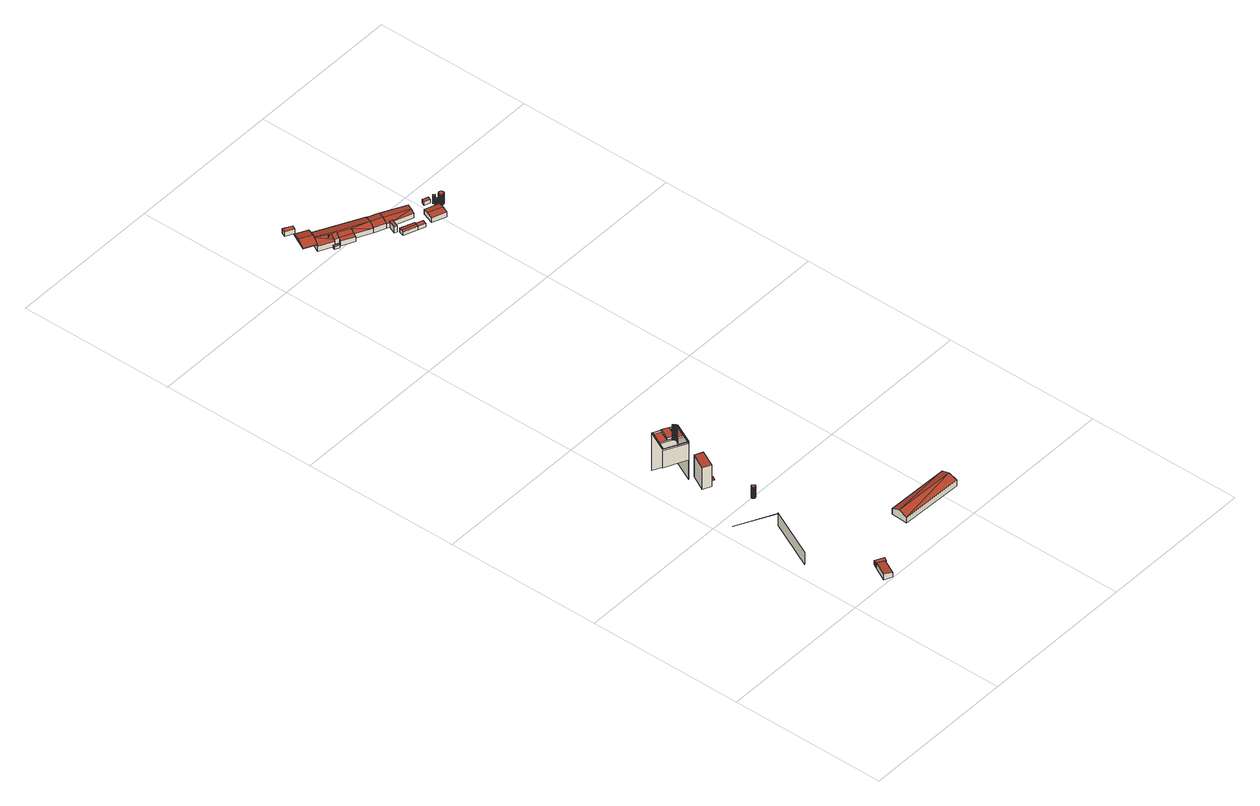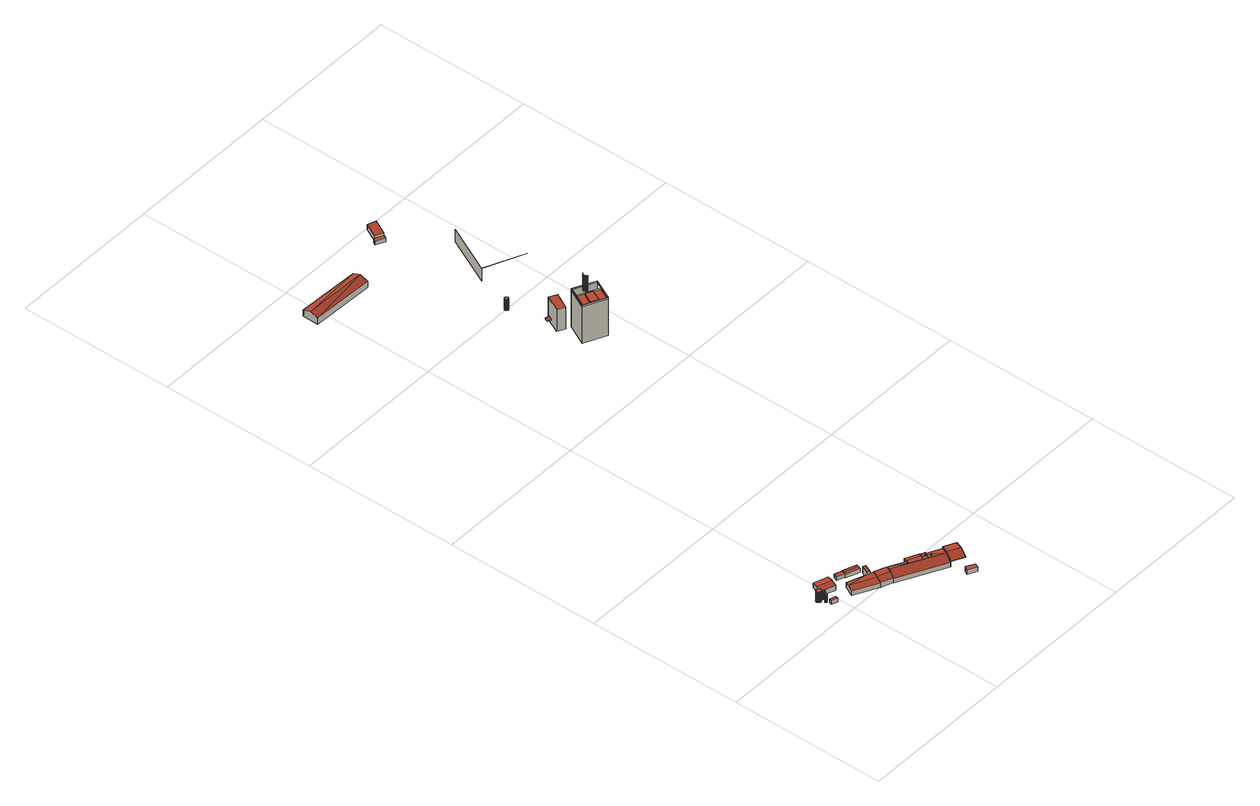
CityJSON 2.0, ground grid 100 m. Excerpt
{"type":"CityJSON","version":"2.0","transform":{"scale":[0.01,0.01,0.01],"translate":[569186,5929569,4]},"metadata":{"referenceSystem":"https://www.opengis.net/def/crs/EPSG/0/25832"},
"CityObjects":{
"building1":{"type":"Building","attributes":{"Grundfläche 2D":"54.350578","Grundhöhe NN":"4.541"},"geometry":[{"type":"Solid","lod":"3","boundaries":[[[[0,1,2,3]],[[4,5,3,2]],[[5,6,0,3]],[[6,7,1,0]],[[7,4,2,1]],[[7,6,5,4]]]],"semantics":{"surfaces":[{"type":"RoofSurface"},{"type":"WallSurface"},{"type":"GroundSurface"}],"values":[[0,1,1,1,1,2]]}}]},
"building2":{"type":"Building","attributes":{"Grundfläche 2D":"9472.435403","Grundhöhe NN":"4.618"},"children":["building2-1"],"geometry":[{"type":"MultiSurface","lod":"3","boundaries":[[[8,9,10,11]],[[12,13,14,15]],[[16,17,18,19,20,21,22,23,24,25,26,27,28,29]],[[30,31,32,33]],[[34,35,30,33,36]],[[37,35,34,38]],[[39,37,38,40]],[[41,42,39,40,43]],[[44,42,41,45]],[[46,44,45,47]],[[48,46,47,49]],[[50,48,49,51]],[[52,53,54,55]],[[56,50,51,57]],[[53,58,59,54]],[[60,56,57,61]],[[58,62,63,59]],[[64,60,61,65]],[[62,66,67,63]],[[68,64,65,69]],[[68,69,70]],[[67,66,71,72,73]],[[74,68,70,75]],[[71,76,77,72]],[[78,74,75,79]],[[78,79,80]],[[76,81,82,77]],[[83,78,80,84]],[[82,81,85,86,87]],[[88,83,84,89]],[[88,89,90]],[[85,91,92,86]],[[93,88,90,94]],[[91,95,96,92]],[[97,93,94,98]],[[97,98,99]],[[95,100,101,96]],[[102,97,99,103]],[[101,100,104,105,106]],[[107,102,103,108]],[[107,108,109]],[[104,107,109,105]],[[110,111,112,113]],[[114,115,116,117]],[[118,119,120,121,122,123,124,125,126,127]],[[21,128,129,22]],[[112,130,131,113]],[[110,113,131,132,133]],[[134,135,136,137,115,114],[133,138,111,110]],[[136,135,139,140]],[[138,141,130,112,111]],[[127,126,134,114,117,142]],[[24,135,125,124]],[[141,132,131,130]],[[135,24,23,139]]],"semantics":{"surfaces":[{"type":"WallSurface"},{"type":"RoofSurface"}],"values":[0,1,0,0,0,0,0,0,0,0,0,0,0,0,0,0,0,0,0,0,0,0,0,0,0,0,0,0,0,0,0,0,0,0,0,0,0,0,0,0,0,0,0,0,1,0,1,0,1,0,0,0,0,0,0]}}]},
"building2-1":{"type":"BuildingInstallation","parents":["building2"],"geometry":[{"type":"MultiSurface","lod":"3","boundaries":[[[141,126,125,120,119,132]],[[135,136,120,125]],[[137,133,132,119]],[[141,138,134,126]]],"semantics":{"surfaces":[{"type":"RoofSurface"},{"type":"WallSurface"}],"values":[0,1,1,1]}}]},
"building3":{"type":"Building","attributes":{"Grundfläche 2D":"14.963005","Grundhöhe NN":"4.541"},"geometry":[{"type":"Solid","lod":"3","boundaries":[[[[143,144,145,146]],[[147,148,146,145]],[[148,149,143,146]],[[149,150,144,143]],[[150,147,145,144]],[[150,149,148,147]]]],"semantics":{"surfaces":[{"type":"RoofSurface"},{"type":"WallSurface"},{"type":"GroundSurface"}],"values":[[0,1,1,1,1,2]]}}]},
"building4":{"type":"Building","attributes":{"Grundfläche 2D":"4.458349","Grundhöhe NN":"4.623"},"geometry":[{"type":"Solid","lod":"3","boundaries":[[[[151,152,153,154,155,156,157,158,159,160,161,162,163,164,165,166,167,168,169,170,171,172,173,174,175,176,177,178,179,180,181,182,183,184,185,186,187,188,189,190,191,192,193,194,195,196,197,198,199,200,201,202,203,204,205,206,207,208,209,210,211,212,213,214,215,216,217,218,219,220,221,222,223,224,225,226,227,228,229,230,231,232,233,234,235,236,237,238,239,240,241,242,243,244,245,246,247,248,249,250]],[[251,252,154,153]],[[252,253,155,154]],[[253,254,156,155]],[[254,255,157,156]],[[255,256,158,157]],[[256,257,159,158]],[[258,251,153,152]],[[259,260,248,247]],[[260,261,249,248]],[[261,262,250,249]],[[262,263,151,250]],[[263,258,152,151]],[[257,264,160,159]],[[264,265,161,160]],[[265,266,162,161]],[[266,267,163,162]],[[267,268,164,163]],[[268,269,165,164]],[[269,270,166,165]],[[270,271,167,166]],[[271,272,168,167]],[[272,273,169,168]],[[273,274,170,169]],[[274,275,171,170]],[[275,276,172,171]],[[276,277,173,172]],[[277,278,174,173]],[[278,279,175,174]],[[279,280,176,175]],[[280,281,177,176]],[[281,282,178,177]],[[282,283,179,178]],[[283,284,180,179]],[[284,285,181,180]],[[285,286,182,181]],[[286,287,183,182]],[[287,288,184,183]],[[288,289,185,184]],[[289,290,186,185]],[[290,291,187,186]],[[291,292,188,187]],[[292,293,189,188]],[[293,294,190,189]],[[294,295,191,190]],[[295,296,192,191]],[[296,297,193,192]],[[297,298,194,193]],[[298,299,195,194]],[[299,300,196,195]],[[300,301,197,196]],[[301,302,198,197]],[[302,303,199,198]],[[303,304,200,199]],[[304,305,201,200]],[[305,306,202,201]],[[306,307,203,202]],[[307,308,204,203]],[[308,309,205,204]],[[309,310,206,205]],[[310,311,207,206]],[[311,312,208,207]],[[312,313,209,208]],[[313,314,210,209]],[[314,315,211,210]],[[315,316,212,211]],[[316,317,213,212]],[[317,318,214,213]],[[318,319,215,214]],[[319,320,216,215]],[[320,321,217,216]],[[321,322,218,217]],[[322,323,219,218]],[[323,324,220,219]],[[324,325,221,220]],[[325,326,222,221]],[[326,327,223,222]],[[327,328,224,223]],[[328,329,225,224]],[[329,330,226,225]],[[330,331,227,226]],[[331,332,228,227]],[[332,333,229,228]],[[333,334,230,229]],[[334,335,231,230]],[[335,336,232,231]],[[336,337,233,232]],[[337,338,234,233]],[[338,339,235,234]],[[339,340,236,235]],[[340,341,237,236]],[[341,342,238,237]],[[342,343,239,238]],[[343,344,240,239]],[[344,345,241,240]],[[345,346,242,241]],[[346,347,243,242]],[[347,348,244,243]],[[348,349,245,244]],[[349,350,246,245]],[[350,259,247,246]],[[348,347,346,345,344,343,342,341,340,339,338,337,336,335,334,333,332,331,330,329,328,327,326,325,324,323,322,321,320,319,318,317,316,315,314,313,312,311,310,309,308,307,306,305,304,303,302,301,300,299,298,297,296,295,294,293,292,291,290,289,288,287,286,285,284,283,282,281,280,279,278,277,276,275,274,273,272,271,270,269,268,267,266,265,264,257,256,255,254,253,252,251,258,263,262,261,260,259,350,349]]]],"semantics":{"surfaces":[{"type":"RoofSurface"},{"type":"WallSurface"},{"type":"GroundSurface"}],"values":[[0,1,1,1,1,1,1,1,1,1,1,1,1,1,1,1,1,1,1,1,1,1,1,1,1,1,1,1,1,1,1,1,1,1,1,1,1,1,1,1,1,1,1,1,1,1,1,1,1,1,1,1,1,1,1,1,1,1,1,1,1,1,1,1,1,1,1,1,1,1,1,1,1,1,1,1,1,1,1,1,1,1,1,1,1,1,1,1,1,1,1,1,1,1,1,1,1,1,1,1,1,2]]}}]},
"building5":{"type":"Building","attributes":{"Grundfläche 2D":"62.668296","Grundhöhe NN":"4.866"},"children":["building5-1"],"geometry":[{"type":"Solid","lod":"3","boundaries":[[[[351,352,353,354]],[[352,351,355,356]],[[352,356,357,353]],[[354,353,357,358]],[[351,354,358,355]],[[356,355,358,357]]]],"semantics":{"surfaces":[{"type":"RoofSurface"},{"type":"WallSurface"},{"type":"GroundSurface"}],"values":[[0,1,1,1,1,2]]}}]},
"building5-1":{"type":"BuildingInstallation","parents":["building5"],"geometry":[{"type":"MultiSurface","lod":"3","boundaries":[[[359,360,361,362]],[[363,364,362,361]],[[364,365,359,362]],[[365,366,360,359]],[[366,363,361,360]],[[366,365,364,363]]],"semantics":{"surfaces":[{"type":"RoofSurface"},{"type":"WallSurface"},{"type":"OuterCeilingSurface"}],"values":[0,1,1,1,1,2]}}]},
"building6":{"type":"Building","attributes":{"Grundfläche 2D":"422.016172","Grundhöhe NN":"6.321"},"geometry":[{"type":"Solid","lod":"3","boundaries":[[[[367,368,369]],[[370,368,367]],[[370,367,371]],[[370,371,372]],[[369,368,373,374]],[[371,367,369,374,375]],[[372,371,375,376]],[[373,368,370,372,376]],[[374,373,376,375]]]],"semantics":{"surfaces":[{"type":"RoofSurface"},{"type":"WallSurface"},{"type":"GroundSurface"}],"values":[[0,0,0,0,1,1,1,1,2]]}}]},
"building7":{"type":"Building","attributes":{"Grundfläche 2D":"103.708266"},"geometry":[{"type":"Solid","lod":"3","boundaries":[[[[377,378,379,380]],[[379,381,382,380]],[[377,383,384,378]],[[379,378,384,385,381]],[[381,385,386,382]],[[380,382,386,383,377]],[[386,385,384,383]]]],"semantics":{"surfaces":[{"type":"RoofSurface"},{"type":"WallSurface"},{"type":"OuterCeilingSurface"}],"values":[[0,0,1,1,1,1,2]]}}]},
"building8":{"type":"Building","attributes":{"Grundfläche 2D":"4.916319","Grundhöhe NN":"5.178"},"geometry":[{"type":"Solid","lod":"3","boundaries":[[[[387,388,389,390]],[[391,392,390,389]],[[392,393,387,390]],[[393,394,388,387]],[[394,391,389,388]],[[394,393,392,391]]]],"semantics":{"surfaces":[{"type":"RoofSurface"},{"type":"WallSurface"},{"type":"GroundSurface"}],"values":[[0,1,1,1,1,2]]}}]},
"building9":{"type":"Building","attributes":{"Grundfläche 2D":"17.916166","Grundhöhe NN":"5.225"},"geometry":[{"type":"Solid","lod":"3","boundaries":[[[[395,396,397,398]],[[399,400,398,397]],[[400,401,395,398]],[[401,402,396,395]],[[402,399,397,396]],[[402,401,400,399]]]],"semantics":{"surfaces":[{"type":"RoofSurface"},{"type":"WallSurface"},{"type":"GroundSurface"}],"values":[[0,1,1,1,1,2]]}}]},
"building10":{"type":"Building","attributes":{"Grundfläche 2D":"454.449676","Grundhöhe NN":"5.178"},"children":["building10-1"],"geometry":[{"type":"Solid","lod":"3","boundaries":[[[[403,404,405]],[[406,407,408,403]],[[403,409,410]],[[403,408,409]],[[411,412,413,414]],[[415,416,417]],[[418,415,419,420]],[[418,416,415]],[[421,404,403,410,420]],[[420,410,409,422,423,424,418]],[[418,424,413,412]],[[425,426,419,427,428,429]],[[429,430,431,425]],[[418,412,416]],[[423,413,424]],[[409,408,422]],[[432,406,403,405,433,434]],[[407,406,432,435]],[[422,408,407,435,436]],[[423,422,436,437]],[[413,423,437,438,414]],[[411,414,438,439]],[[416,412,411,439,440]],[[417,416,440,441]],[[417,441,442,415]],[[443,421,420,419,426,425,431,444]],[[405,404,445,433]],[[404,421,443,445]],[[427,415,442,446,428]],[[430,429,428,446,447]],[[431,430,447,444]],[[415,427,419]],[[437,436,435,432,434,433,445,443,444,447,446,442,441,440,439,438]]]],"semantics":{"surfaces":[{"type":"RoofSurface"},{"type":"WallSurface"},{"type":"GroundSurface"}],"values":[[0,0,0,0,0,0,0,0,0,0,0,0,0,1,1,1,1,1,1,1,1,1,1,1,1,1,1,1,1,1,1,1,2]]}}]},
"building10-1":{"type":"BuildingInstallation","parents":["building10"],"geometry":[{"type":"MultiSurface","lod":"3","boundaries":[[[448,449,450,451,452,453,454,455,456,457,458,459,460,461,462,463,464,465,466,467,468,469,470,471,472,473,474,475,476,477,478,479,480,481,482,483,484,485,486,487,488,489,490,491,492,493,494,495,496,497,498,499,500,501,502,503,504,505,506,507,508,509,510,511,512,513,514,515,516,517,518,519,520,521,522,523,524,525,526,527,528,529,530]],[[531,532,453,452]],[[532,533,454,453]],[[533,534,455,454]],[[534,535,456,455]],[[535,536,457,456]],[[536,537,458,457]],[[538,539,448,530]],[[539,540,449,448]],[[540,541,450,449]],[[541,542,531,452,451,450]],[[537,543,459,458]],[[543,544,460,459]],[[544,545,461,460]],[[545,546,547,463,462,461]],[[547,548,464,463]],[[548,549,465,464]],[[549,550,466,465]],[[550,551,467,466]],[[551,552,468,467]],[[552,553,469,468]],[[553,554,470,469]],[[554,555,471,470]],[[555,556,472,471]],[[556,557,558,474,473,472]],[[558,559,475,474]],[[559,560,476,475]],[[560,561,477,476]],[[561,562,478,477]],[[562,563,479,478]],[[563,564,480,479]],[[564,565,481,480]],[[565,566,482,481]],[[566,567,483,482]],[[567,568,484,483]],[[568,569,485,484]],[[569,570,486,485]],[[570,571,487,486]],[[571,572,488,487]],[[572,573,489,488]],[[573,574,490,489]],[[574,575,491,490]],[[575,576,577,493,492,491]],[[577,578,494,493]],[[578,579,495,494]],[[579,580,496,495]],[[580,581,497,496]],[[581,582,498,497]],[[582,583,499,498]],[[583,584,500,499]],[[584,585,501,500]],[[585,586,502,501]],[[586,587,503,502]],[[587,588,504,503]],[[588,589,505,504]],[[589,590,506,505]],[[590,591,507,506]],[[591,592,508,507]],[[592,593,509,508]],[[593,594,510,509]],[[594,595,511,510]],[[595,596,512,511]],[[596,597,513,512]],[[597,598,514,513]],[[598,599,600,516,515,514]],[[600,601,517,516]],[[601,602,518,517]],[[602,603,519,518]],[[603,604,520,519]],[[604,605,521,520]],[[605,606,522,521]],[[606,607,523,522]],[[607,608,524,523]],[[608,609,525,524]],[[609,610,526,525]],[[610,611,527,526]],[[611,612,528,527]],[[612,613,529,528]],[[613,538,530,529]]],"semantics":{"surfaces":[{"type":"RoofSurface"},{"type":"WallSurface"}],"values":[0,1,1,1,1,1,1,1,1,1,1,1,1,1,1,1,1,1,1,1,1,1,1,1,1,1,1,1,1,1,1,1,1,1,1,1,1,1,1,1,1,1,1,1,1,1,1,1,1,1,1,1,1,1,1,1,1,1,1,1,1,1,1,1,1,1,1,1,1,1,1,1,1,1,1,1,1,1,1]}}]},
"building11":{"type":"Building","attributes":{"Grundfläche 2D":"32.663718","Grundhöhe NN":"5.293"},"geometry":[{"type":"Solid","lod":"3","boundaries":[[[[614,615,616,617,618]],[[619,616,615,620,621]],[[618,617,622,623]],[[624,621,620,615,614,618,623,625]],[[619,621,624,626]],[[622,617,616,619,626]],[[624,625,623,622,626]]]],"semantics":{"surfaces":[{"type":"RoofSurface"},{"type":"WallSurface"},{"type":"GroundSurface"}],"values":[[0,0,1,1,1,1,2]]}}]},
"building12":{"type":"Building","attributes":{"Grundfläche 2D":"13.733366","Grundhöhe NN":"5.336"},"geometry":[{"type":"Solid","lod":"3","boundaries":[[[[627,628,629,630]],[[628,627,631,632]],[[629,628,632,633]],[[630,629,633,634]],[[627,630,634,631]],[[632,631,634,633]]]],"semantics":{"surfaces":[{"type":"RoofSurface"},{"type":"WallSurface"},{"type":"GroundSurface"}],"values":[[0,1,1,1,1,2]]}}]},
"building13":{"type":"Building","attributes":{"Grundfläche 2D":"155.371835","Grundhöhe NN":"5.177"},"geometry":[{"type":"Solid","lod":"3","boundaries":[[[[635,636,637,638]],[[637,636,639,640,641]],[[642,637,641]],[[643,644,645,646]],[[639,636,635,447,446]],[[639,446,647,640]],[[641,648,649,642]],[[638,637,642,649,650]],[[635,638,650,447]],[[645,640,647,651,646]],[[643,646,651,652]],[[643,652,648,641,644]],[[644,641,640,645]],[[446,447,650,649,648,652,651,647]]]],"semantics":{"surfaces":[{"type":"RoofSurface"},{"type":"WallSurface"},{"type":"GroundSurface"}],"values":[[0,0,0,0,1,1,1,1,1,1,1,1,1,2]]}}]},
"building14":{"type":"Building","attributes":{"Grundfläche 2D":"75.537935","Grundhöhe NN":"5.320"},"geometry":[{"type":"Solid","lod":"3","boundaries":[[[[653,654,655,656]],[[657,654,653,658]],[[656,655,659,660]],[[658,653,656,660,661]],[[657,658,661,662]],[[659,655,654,657,662]],[[661,660,659,662]]]],"semantics":{"surfaces":[{"type":"RoofSurface"},{"type":"WallSurface"},{"type":"GroundSurface"}],"values":[[0,0,1,1,1,1,2]]}}]},
"building15":{"type":"Building","attributes":{"Grundfläche 2D":"1.654495","Grundhöhe NN":"5.377"},"geometry":[{"type":"Solid","lod":"3","boundaries":[[[[663,664,665,666,667,668,669,670,671,672,673,674,675,676,677,678,679,680,681,682,683,684,685,686,687,688,689,690,691,692,693,694,695,696,697,698,699,700,701,702,703,704,705,706,707,708,709,710,711,712,713,714,715,716,717,718,719,720,721,722,723,724,725,726,727,728,729,730,731,732,733,734,735,736,737,738,739,740,741,742,743,744,745,746,747,748,749,750,751,752,753,754,755,756,757,758,759,760,761,762]],[[763,764,665,664]],[[764,765,666,665]],[[765,766,667,666]],[[766,767,668,667]],[[767,768,669,668]],[[768,769,670,669]],[[769,770,671,670]],[[771,763,664,663]],[[772,773,760,759]],[[773,774,761,760]],[[774,775,762,761]],[[775,771,663,762]],[[770,776,672,671]],[[776,777,673,672]],[[777,778,674,673]],[[778,779,675,674]],[[779,780,676,675]],[[780,781,677,676]],[[781,782,678,677]],[[782,783,679,678]],[[783,784,680,679]],[[784,785,681,680]],[[785,786,682,681]],[[786,787,683,682]],[[787,788,684,683]],[[788,789,685,684]],[[789,790,686,685]],[[790,791,687,686]],[[791,792,688,687]],[[792,793,689,688]],[[793,794,690,689]],[[794,795,691,690]],[[795,796,692,691]],[[796,797,693,692]],[[797,798,694,693]],[[798,799,695,694]],[[799,800,696,695]],[[800,801,697,696]],[[801,802,698,697]],[[802,803,699,698]],[[803,804,700,699]],[[804,805,701,700]],[[805,806,702,701]],[[806,807,703,702]],[[807,808,704,703]],[[808,809,705,704]],[[809,810,706,705]],[[810,811,707,706]],[[811,812,708,707]],[[812,813,709,708]],[[813,814,710,709]],[[814,815,711,710]],[[815,816,712,711]],[[816,817,713,712]],[[817,818,714,713]],[[818,819,715,714]],[[819,820,716,715]],[[820,821,717,716]],[[821,822,718,717]],[[822,823,719,718]],[[823,824,720,719]],[[824,825,721,720]],[[825,826,722,721]],[[826,827,723,722]],[[827,828,724,723]],[[828,829,725,724]],[[829,830,726,725]],[[830,831,727,726]],[[831,832,728,727]],[[832,833,729,728]],[[833,834,730,729]],[[834,835,731,730]],[[835,836,732,731]],[[836,837,733,732]],[[837,838,734,733]],[[838,839,735,734]],[[839,840,736,735]],[[840,841,737,736]],[[841,842,738,737]],[[842,843,739,738]],[[843,844,740,739]],[[844,845,741,740]],[[845,846,742,741]],[[846,847,743,742]],[[847,848,744,743]],[[848,849,745,744]],[[849,850,746,745]],[[850,851,747,746]],[[851,852,748,747]],[[852,853,749,748]],[[853,854,750,749]],[[854,855,751,750]],[[855,856,752,751]],[[856,857,753,752]],[[857,858,754,753]],[[858,859,755,754]],[[859,860,756,755]],[[860,861,757,756]],[[861,862,758,757]],[[862,772,759,758]],[[859,858,857,856,855,854,853,852,851,850,849,848,847,846,845,844,843,842,841,840,839,838,837,836,835,834,833,832,831,830,829,828,827,826,825,824,823,822,821,820,819,818,817,816,815,814,813,812,811,810,809,808,807,806,805,804,803,802,801,800,799,798,797,796,795,794,793,792,791,790,789,788,787,786,785,784,783,782,781,780,779,778,777,776,770,769,768,767,766,765,764,763,771,775,774,773,772,862,861,860]]]],"semantics":{"surfaces":[{"type":"RoofSurface"},{"type":"WallSurface"},{"type":"GroundSurface"}],"values":[[0,1,1,1,1,1,1,1,1,1,1,1,1,1,1,1,1,1,1,1,1,1,1,1,1,1,1,1,1,1,1,1,1,1,1,1,1,1,1,1,1,1,1,1,1,1,1,1,1,1,1,1,1,1,1,1,1,1,1,1,1,1,1,1,1,1,1,1,1,1,1,1,1,1,1,1,1,1,1,1,1,1,1,1,1,1,1,1,1,1,1,1,1,1,1,1,1,1,1,1,1,2]]}}]},
"building16":{"type":"Building","attributes":{"Grundfläche 2D":"7.428924","Grundhöhe NN":"4.983"},"geometry":[{"type":"Solid","lod":"3","boundaries":[[[[863,864,865,866]],[[867,868,866,865]],[[868,869,863,866]],[[869,870,864,863]],[[870,867,865,864]],[[870,869,868,867]]]],"semantics":{"surfaces":[{"type":"RoofSurface"},{"type":"WallSurface"},{"type":"GroundSurface"}],"values":[[0,1,1,1,1,2]]}}]},
"building17":{"type":"Building","attributes":{"Grundfläche 2D":"1.929101","Grundhöhe NN":"5.340"},"geometry":[{"type":"Solid","lod":"3","boundaries":[[[[871,872,873,874,875,876,877,878,879,880,881,882,883,884,885,886,887,888,889,890,891,892,893,894,895,896,897,898,899,900,901,902,903,904,905,906,907,908,909,910,911,912,913,914,915,916,917,918,919,920,921,922,923,924,925,926,927,928,929,930,931,932,933,934,935,936,937,938,939,940,941,942,943,944,945,946,947,948,949,950,951,952,953,954,955,956,957,958,959,960,961,962,963,964,965,966,967,968,969,970]],[[971,972,884,883]],[[972,973,885,884]],[[973,974,886,885]],[[974,975,887,886]],[[975,976,888,887]],[[976,977,889,888]],[[977,978,890,889]],[[978,979,891,890]],[[979,980,892,891]],[[981,971,883,882]],[[982,983,881,880]],[[983,981,882,881]],[[980,984,893,892]],[[984,985,894,893]],[[985,986,895,894]],[[986,987,896,895]],[[987,988,897,896]],[[988,989,898,897]],[[989,990,899,898]],[[990,991,900,899]],[[991,992,901,900]],[[992,993,902,901]],[[993,994,903,902]],[[994,995,904,903]],[[995,996,905,904]],[[996,997,906,905]],[[997,998,907,906]],[[998,999,908,907]],[[999,1000,909,908]],[[1000,1001,910,909]],[[1001,1002,911,910]],[[1002,1003,912,911]],[[1003,1004,913,912]],[[1004,1005,914,913]],[[1005,1006,915,914]],[[1006,1007,916,915]],[[1007,1008,917,916]],[[1008,1009,918,917]],[[1009,1010,919,918]],[[1010,1011,920,919]],[[1011,1012,921,920]],[[1012,1013,922,921]],[[1013,1014,923,922]],[[1014,1015,924,923]],[[1015,1016,925,924]],[[1016,1017,926,925]],[[1017,1018,927,926]],[[1018,1019,928,927]],[[1019,1020,929,928]],[[1020,1021,930,929]],[[1021,1022,931,930]],[[1022,1023,932,931]],[[1023,1024,933,932]],[[1024,1025,934,933]],[[1025,1026,935,934]],[[1026,1027,936,935]],[[1027,1028,937,936]],[[1028,1029,938,937]],[[1029,1030,939,938]],[[1030,1031,940,939]],[[1031,1032,941,940]],[[1032,1033,942,941]],[[1033,1034,943,942]],[[1034,1035,944,943]],[[1035,1036,945,944]],[[1036,1037,946,945]],[[1037,1038,947,946]],[[1038,1039,948,947]],[[1039,1040,949,948]],[[1040,1041,950,949]],[[1041,1042,951,950]],[[1042,1043,952,951]],[[1043,1044,953,952]],[[1044,1045,954,953]],[[1045,1046,955,954]],[[1046,1047,956,955]],[[1047,1048,957,956]],[[1048,1049,958,957]],[[1049,1050,959,958]],[[1050,1051,960,959]],[[1051,1052,961,960]],[[1052,1053,962,961]],[[1053,1054,963,962]],[[1054,1055,964,963]],[[1055,1056,965,964]],[[1056,1057,966,965]],[[1057,1058,967,966]],[[1058,1059,968,967]],[[1059,1060,969,968]],[[1060,1061,970,969]],[[1061,1062,871,970]],[[1062,1063,872,871]],[[1063,1064,873,872]],[[1064,1065,874,873]],[[1065,1066,875,874]],[[1066,1067,876,875]],[[1067,1068,877,876]],[[1068,1069,878,877]],[[1069,1070,879,878]],[[1070,982,880,879]],[[1054,1053,1052,1051,1050,1049,1048,1047,1046,1045,1044,1043,1042,1041,1040,1039,1038,1037,1036,1035,1034,1033,1032,1031,1030,1029,1028,1027,1026,1025,1024,1023,1022,1021,1020,1019,1018,1017,1016,1015,1014,1013,1012,1011,1010,1009,1008,1007,1006,1005,1004,1003,1002,1001,1000,999,998,997,996,995,994,993,992,991,990,989,988,987,986,985,984,980,979,978,977,976,975,974,973,972,971,981,983,982,1070,1069,1068,1067,1066,1065,1064,1063,1062,1061,1060,1059,1058,1057,1056,1055]]]],"semantics":{"surfaces":[{"type":"RoofSurface"},{"type":"WallSurface"},{"type":"GroundSurface"}],"values":[[0,1,1,1,1,1,1,1,1,1,1,1,1,1,1,1,1,1,1,1,1,1,1,1,1,1,1,1,1,1,1,1,1,1,1,1,1,1,1,1,1,1,1,1,1,1,1,1,1,1,1,1,1,1,1,1,1,1,1,1,1,1,1,1,1,1,1,1,1,1,1,1,1,1,1,1,1,1,1,1,1,1,1,1,1,1,1,1,1,1,1,1,1,1,1,1,1,1,1,1,1,2]]}}]},
"building18":{"type":"Building","attributes":{"Grundfläche 2D":"7.147373","Grundhöhe NN":"5.377"},"geometry":[{"type":"Solid","lod":"3","boundaries":[[[[1071,1072,1073,1074,1075,1076,1077,1078,1079,1080,1081,1082,1083,1084,1085,1086,1087,1088,1089,1090,1091,1092,1093,1094,1095,1096,1097,1098,1099,1100,1101,1102,1103,1104,1105,1106,1107,1108,1109,1110,1111,1112,1113,1114,1115,1116,1117,1118,1119,1120,1121,1122,1123,1124,1125,1126,1127,1128,1129,1130,1131,1132,1133,1134,1135,1136,1137,1138,1139,1140,1141,1142,1143,1144,1145,1146,1147,1148,1149,1150,1151,1152,1153,1154,1155,1156,1157,1158,1159,1160,1161,1162,1163,1164,1165,1166,1167,1168,1169,1170]],[[1171,1172,1078,1077]],[[1172,1173,1079,1078]],[[1173,1174,1080,1079]],[[1174,1175,1081,1080]],[[1175,1176,1082,1081]],[[1177,1171,1077,1076]],[[1178,1179,1170,1169]],[[1179,1180,1071,1170]],[[1180,1181,1072,1071]],[[1181,1182,1073,1072]],[[1182,1183,1074,1073]],[[1183,1184,1075,1074]],[[1184,1177,1076,1075]],[[1176,1185,1083,1082]],[[1185,1186,1084,1083]],[[1186,1187,1085,1084]],[[1187,1188,1086,1085]],[[1188,1189,1087,1086]],[[1189,1190,1088,1087]],[[1190,1191,1089,1088]],[[1191,1192,1090,1089]],[[1192,1193,1091,1090]],[[1193,1194,1092,1091]],[[1194,1195,1093,1092]],[[1195,1196,1094,1093]],[[1196,1197,1095,1094]],[[1197,1198,1096,1095]],[[1198,1199,1097,1096]],[[1199,1200,1098,1097]],[[1200,1201,1099,1098]],[[1201,1202,1100,1099]],[[1202,1203,1101,1100]],[[1203,1204,1102,1101]],[[1204,1205,1103,1102]],[[1205,1206,1104,1103]],[[1206,1207,1105,1104]],[[1207,1208,1106,1105]],[[1208,1209,1107,1106]],[[1209,1210,1108,1107]],[[1210,1211,1109,1108]],[[1211,1212,1110,1109]],[[1212,1213,1111,1110]],[[1213,1214,1112,1111]],[[1214,1215,1113,1112]],[[1215,1216,1114,1113]],[[1216,1217,1115,1114]],[[1217,1218,1116,1115]],[[1218,1219,1117,1116]],[[1219,1220,1118,1117]],[[1220,1221,1119,1118]],[[1221,1222,1120,1119]],[[1222,1223,1121,1120]],[[1223,1224,1122,1121]],[[1224,1225,1123,1122]],[[1225,1226,1124,1123]],[[1226,1227,1125,1124]],[[1227,1228,1126,1125]],[[1228,1229,1127,1126]],[[1229,1230,1128,1127]],[[1230,1231,1129,1128]],[[1231,1232,1130,1129]],[[1232,1233,1131,1130]],[[1233,1234,1132,1131]],[[1234,1235,1133,1132]],[[1235,1236,1134,1133]],[[1236,1237,1135,1134]],[[1237,1238,1136,1135]],[[1238,1239,1137,1136]],[[1239,1240,1138,1137]],[[1240,1241,1139,1138]],[[1241,1242,1140,1139]],[[1242,1243,1141,1140]],[[1243,1244,1142,1141]],[[1244,1245,1143,1142]],[[1245,1246,1144,1143]],[[1246,1247,1145,1144]],[[1247,1248,1146,1145]],[[1248,1249,1147,1146]],[[1249,1250,1148,1147]],[[1250,1251,1149,1148]],[[1251,1252,1150,1149]],[[1252,1253,1151,1150]],[[1253,1254,1152,1151]],[[1254,1255,1153,1152]],[[1255,1256,1154,1153]],[[1256,1257,1155,1154]],[[1257,1258,1156,1155]],[[1258,1259,1157,1156]],[[1259,1260,1158,1157]],[[1260,1261,1159,1158]],[[1261,1262,1160,1159]],[[1262,1263,1161,1160]],[[1263,1264,1162,1161]],[[1264,1265,1163,1162]],[[1265,1266,1164,1163]],[[1266,1267,1165,1164]],[[1267,1268,1166,1165]],[[1268,1269,1167,1166]],[[1269,1270,1168,1167]],[[1270,1178,1169,1168]],[[1270,1269,1268,1267,1266,1265,1264,1263,1262,1261,1260,1259,1258,1257,1256,1255,1254,1253,1252,1251,1250,1249,1248,1247,1246,1245,1244,1243,1242,1241,1240,1239,1238,1237,1236,1235,1234,1233,1232,1231,1230,1229,1228,1227,1226,1225,1224,1223,1222,1221,1220,1219,1218,1217,1216,1215,1214,1213,1212,1211,1210,1209,1208,1207,1206,1205,1204,1203,1202,1201,1200,1199,1198,1197,1196,1195,1194,1193,1192,1191,1190,1189,1188,1187,1186,1185,1176,1175,1174,1173,1172,1171,1177,1184,1183,1182,1181,1180,1179,1178]]]],"semantics":{"surfaces":[{"type":"RoofSurface"},{"type":"WallSurface"},{"type":"GroundSurface"}],"values":[[0,1,1,1,1,1,1,1,1,1,1,1,1,1,1,1,1,1,1,1,1,1,1,1,1,1,1,1,1,1,1,1,1,1,1,1,1,1,1,1,1,1,1,1,1,1,1,1,1,1,1,1,1,1,1,1,1,1,1,1,1,1,1,1,1,1,1,1,1,1,1,1,1,1,1,1,1,1,1,1,1,1,1,1,1,1,1,1,1,1,1,1,1,1,1,1,1,1,1,1,1,2]]}}]}
},
"vertices":[
[3690,964,394],[3216,1204,450],[2754,290,456],[3228,51,400],[2754,290,54],[3228,51,54],[3690,964,54],[3216,1204,54],
[2490,7480,928],[963,4354,928],[963,4354,62],[2490,7480,62],[2456,7496,951],[28,8641,1020],[2440,7463,950],[2490,7480,950],[2218,13597,1502],[2218,13597,1534],[2247,13583,1534],[2247,13583,1503],[2247,13583,1303],[2254,13579,1303],[2254,13579,62],[2263,13575,62],[2263,13575,2691],[2254,13579,2691],[2247,13583,2691],[884,14249,2691],[884,14249,1522],[884,14249,1440],[1831,14021,3897],[1820,14014,3897],[1820,14014,2772],[1831,14021,2772],[1842,14028,2772],[1841,14028,3897],[1841,14028,2772],[1851,14036,3897],[1851,14036,2772],[1861,14044,3897],[1861,14044,2772],[1870,14054,2772],[1869,14053,3897],[1869,14053,2772],[1878,14062,3897],[1878,14062,2772],[1885,14072,3897],[1885,14072,2772],[1893,14083,3897],[1893,14083,2772],[1899,14094,3897],[1899,14094,2772],[1818,14366,3897],[1829,14360,3897],[1829,14360,2772],[1818,14366,2772],[1905,14105,3897],[1905,14105,2772],[1839,14353,3897],[1839,14353,2772],[1909,14117,3897],[1909,14117,2772],[1849,14345,3897],[1849,14345,2772],[1914,14129,3897],[1914,14129,2772],[1859,14337,3897],[1858,14338,2772],[1917,14141,3897],[1917,14141,2772],[1917,14142,2772],[1868,14328,3897],[1868,14328,2772],[1859,14337,2772],[1920,14153,3897],[1920,14153,2772],[1876,14319,3897],[1876,14319,2772],[1922,14166,3897],[1922,14166,2772],[1922,14167,2772],[1884,14309,3897],[1883,14310,2772],[1923,14178,3897],[1923,14178,2772],[1891,14299,3897],[1891,14299,2772],[1884,14309,2772],[1923,14191,3897],[1923,14191,2772],[1923,14192,2772],[1897,14288,3897],[1897,14288,2772],[1923,14204,3897],[1923,14204,2772],[1903,14276,3897],[1903,14276,2772],[1921,14216,3897],[1921,14216,2772],[1921,14217,2772],[1908,14265,3897],[1908,14266,2772],[1919,14229,3897],[1919,14229,2772],[1913,14253,3897],[1913,14253,2772],[1908,14265,2772],[1916,14241,3897],[1916,14241,2772],[1916,14242,2772],[1692,14637,2691],[2099,14438,2691],[2099,14438,2841],[1692,14637,2841],[2488,14114,2691],[1174,14756,2691],[1174,14756,2772],[2488,14114,2772],[929,14255,2800],[1554,15535,2800],[1533,15578,2800],[884,14249,2800],[2247,13583,2800],[2254,13579,2800],[2263,13575,2800],[2912,14904,2800],[2869,14893,2800],[2244,13613,2800],[2253,13576,1303],[2253,13576,62],[2427,15109,2841],[2019,15308,2841],[2019,15308,2800],[2019,15308,2691],[2869,14893,2691],[2912,14904,2691],[1533,15578,2691],[1554,15535,2691],[2427,15109,2691],[2912,14904,62],[1533,15578,62],[2427,15109,2800],[2244,13613,2772],
[3929,1206,325],[3383,1492,338],[3270,1277,338],[3816,991,325],[3270,1277,54],[3816,991,54],[3929,1206,54],[3383,1492,54],
[3421,10109,844],[3414,10110,844],[3407,10110,844],[3399,10110,844],[3392,10109,844],[3384,10108,844],[3377,10107,844],[3370,10105,844],[3363,10103,844],[3356,10100,844],[3349,10096,844],[3343,10092,844],[3336,10088,844],[3330,10084,844],[3325,10079,844],[3319,10074,844],[3314,10068,844],[3309,10062,844],[3305,10056,844],[3301,10050,844],[3298,10043,844],[3295,10036,844],[3292,10029,844],[3290,10022,844],[3288,10015,844],[3287,10008,844],[3286,10000,844],[3286,9993,844],[3286,9985,844],[3287,9978,844],[3288,9970,844],[3289,9963,844],[3291,9956,844],[3294,9949,844],[3297,9942,844],[3300,9935,844],[3304,9929,844],[3308,9922,844],[3312,9916,844],[3317,9911,844],[3322,9905,844],[3328,9900,844],[3334,9896,844],[3340,9891,844],[3346,9887,844],[3353,9884,844],[3360,9881,844],[3367,9878,844],[3374,9876,844],[3381,9874,844],[3389,9873,844],[3396,9872,844],[3404,9872,844],[3411,9872,844],[3419,9873,844],[3426,9874,844],[3433,9875,844],[3440,9877,844],[3447,9880,844],[3454,9883,844],[3461,9886,844],[3468,9890,844],[3474,9894,844],[3480,9898,844],[3485,9903,844],[3491,9908,844],[3496,9914,844],[3501,9920,844],[3505,9926,844],[3509,9932,844],[3512,9939,844],[3515,9946,844],[3518,9953,844],[3520,9960,844],[3522,9967,844],[3523,9975,844],[3524,9982,844],[3524,9990,844],[3524,9997,844],[3523,10004,844],[3522,10012,844],[3521,10019,844],[3519,10026,844],[3516,10034,844],[3514,10041,844],[3510,10047,844],[3506,10054,844],[3502,10060,844],[3498,10066,844],[3493,10072,844],[3488,10077,844],[3482,10082,844],[3476,10087,844],[3470,10091,844],[3464,10095,844],[3457,10098,844],[3450,10101,844],[3443,10104,844],[3436,10106,844],[3429,10108,844],[3407,10110,62],[3399,10110,62],[3392,10109,62],[3384,10108,62],[3377,10107,62],[3370,10105,62],[3363,10103,62],[3414,10110,62],[3450,10101,62],[3443,10104,62],[3436,10106,62],[3429,10108,62],[3421,10109,62],[3356,10100,62],[3349,10096,62],[3343,10092,62],[3336,10088,62],[3330,10084,62],[3325,10079,62],[3319,10074,62],[3314,10068,62],[3309,10062,62],[3305,10056,62],[3301,10050,62],[3298,10043,62],[3295,10036,62],[3292,10029,62],[3290,10022,62],[3288,10015,62],[3287,10008,62],[3286,10000,62],[3286,9993,62],[3286,9985,62],[3287,9978,62],[3288,9970,62],[3289,9963,62],[3291,9956,62],[3294,9949,62],[3297,9942,62],[3300,9935,62],[3304,9929,62],[3308,9922,62],[3312,9916,62],[3317,9911,62],[3322,9905,62],[3328,9900,62],[3334,9896,62],[3340,9891,62],[3346,9887,62],[3353,9884,62],[3360,9881,62],[3367,9878,62],[3374,9876,62],[3381,9874,62],[3389,9873,62],[3396,9872,62],[3404,9872,62],[3411,9872,62],[3419,9873,62],[3426,9874,62],[3433,9875,62],[3440,9877,62],[3447,9880,62],[3454,9883,62],[3461,9886,62],[3468,9890,62],[3474,9894,62],[3480,9898,62],[3485,9903,62],[3491,9908,62],[3496,9914,62],[3501,9920,62],[3505,9926,62],[3509,9932,62],[3512,9939,62],[3515,9946,62],[3518,9953,62],[3520,9960,62],[3522,9967,62],[3523,9975,62],[3524,9982,62],[3524,9990,62],[3524,9997,62],[3523,10004,62],[3522,10012,62],[3521,10019,62],[3519,10026,62],[3516,10034,62],[3514,10041,62],[3510,10047,62],[3506,10054,62],[3502,10060,62],[3498,10066,62],[3493,10072,62],[3488,10077,62],[3482,10082,62],[3476,10087,62],[3470,10091,62],[3464,10095,62],[3457,10098,62],
[2095,12485,1641],[2590,12236,1666],[3098,13247,1666],[2604,13496,1641],[2095,12485,87],[2590,12236,87],[3098,13247,87],[2604,13496,87],
[3012,12529,359],[2793,12640,416],[2667,12389,416],[2886,12279,359],[2667,12389,339],[2886,12279,339],[3012,12529,339],[2793,12640,339],
[11001,2560,856],[6954,2174,631],[10984,2039,656],[6971,2695,856],[11019,3085,675],[6989,3220,650],[6954,2174,232],[10984,2039,232],[11019,3085,232],[6989,3220,232],
[2896,41208,613],[3630,40825,613],[3918,41374,769],[3184,41758,769],[4210,41934,619],[3477,42318,619],[2896,41208,556],[3630,40825,556],[4210,41934,562],[3477,42318,562],
[4672,40209,319],[4393,40343,319],[4323,40201,319],[4603,40066,319],[4323,40201,118],[4603,40066,118],[4672,40209,118],[4393,40343,118],
[4080,42947,441],[3549,43225,441],[3410,42960,441],[3942,42682,441],[3410,42960,122],[3942,42682,122],[4080,42947,122],[3549,43225,122],
[3902,41338,622],[4179,41873,453],[4178,41873,453],[3626,40816,469],[4525,40346,473],[4609,40507,517],[4763,40815,599],[5081,40729,622],[5554,39741,464],[5672,39972,525],[4894,40366,522],[4777,40136,463],[6695,39463,457],[5672,39972,458],[6687,39448,450],[5823,40271,595],[6703,39478,465],[6871,39805,622],[7147,40340,450],[4609,40507,453],[4894,40366,455],[5051,40671,596],[6914,39887,519],[6871,39805,508],[6695,39463,463],[7438,39166,463],[7675,39625,519],[7878,40019,447],[7135,40316,447],[3626,40816,118],[4178,41873,118],[3902,41338,118],[4525,40346,118],[4609,40507,118],[4894,40366,118],[4777,40136,118],[5554,39741,118],[5672,39972,118],[6687,39448,118],[6695,39463,118],[7147,40340,118],[7135,40316,118],[4179,41873,118],[7438,39166,118],[7878,40019,118],
[4531,40806,691],[4530,40807,691],[4529,40807,691],[4527,40808,691],[4525,40808,691],[4522,40808,691],[4521,40808,691],[4519,40807,691],[4516,40807,691],[4515,40806,691],[4513,40805,691],[4512,40805,691],[4509,40803,691],[4508,40802,691],[4507,40801,691],[4506,40800,691],[4504,40798,691],[4503,40796,691],[4502,40795,691],[4501,40792,691],[4500,40791,691],[4499,40788,691],[4499,40786,691],[4499,40783,691],[4499,40782,691],[4499,40780,691],[4499,40779,691],[4500,40777,691],[4500,40776,691],[4501,40774,691],[4501,40773,691],[4502,40771,691],[4503,40770,691],[4504,40769,691],[4504,40768,691],[4505,40766,691],[4508,40764,691],[4509,40763,691],[4510,40762,691],[4511,40762,691],[4513,40761,691],[4514,40760,691],[4517,40759,691],[4520,40759,691],[4522,40758,691],[4523,40758,691],[4525,40758,691],[4528,40759,691],[4529,40759,691],[4531,40759,691],[4532,40760,691],[4534,40761,691],[4535,40761,691],[4537,40762,691],[4538,40763,691],[4540,40765,691],[4541,40766,691],[4542,40767,691],[4543,40768,691],[4544,40770,691],[4545,40771,691],[4546,40772,691],[4546,40774,691],[4547,40775,691],[4548,40778,691],[4548,40781,691],[4548,40783,691],[4548,40784,691],[4548,40786,691],[4548,40787,691],[4547,40790,691],[4547,40792,691],[4546,40793,691],[4545,40796,691],[4544,40797,691],[4543,40799,691],[4542,40800,691],[4541,40801,691],[4538,40803,691],[4537,40804,691],[4536,40805,691],[4534,40805,691],[4533,40806,691],[4525,40808,573],[4522,40808,573],[4521,40808,572],[4519,40807,572],[4516,40807,572],[4515,40806,572],[4513,40805,571],[4533,40806,573],[4531,40806,573],[4530,40807,573],[4529,40807,573],[4527,40808,573],[4512,40805,571],[4509,40803,570],[4508,40802,570],[4507,40801,570],[4506,40800,569],[4504,40798,569],[4503,40796,568],[4502,40795,568],[4501,40792,567],[4500,40791,567],[4499,40788,566],[4499,40786,566],[4499,40783,565],[4499,40782,565],[4499,40780,564],[4499,40779,564],[4500,40777,564],[4500,40776,564],[4501,40774,563],[4501,40773,563],[4502,40771,563],[4503,40770,563],[4504,40769,562],[4504,40768,562],[4505,40766,562],[4508,40764,562],[4509,40763,562],[4510,40762,562],[4511,40762,562],[4513,40761,562],[4514,40760,562],[4517,40759,562],[4520,40759,562],[4522,40758,562],[4523,40758,562],[4525,40758,562],[4528,40759,563],[4529,40759,563],[4531,40759,563],[4532,40760,564],[4534,40761,564],[4535,40761,564],[4537,40762,564],[4538,40763,565],[4540,40765,565],[4541,40766,566],[4542,40767,566],[4543,40768,566],[4544,40770,567],[4545,40771,567],[4546,40772,568],[4546,40774,568],[4547,40775,568],[4548,40778,569],[4548,40781,570],[4548,40783,570],[4548,40784,570],[4548,40786,571],[4548,40787,571],[4547,40790,572],[4547,40792,572],[4546,40793,572],[4545,40796,572],[4544,40797,573],[4543,40799,573],[4542,40800,573],[4541,40801,573],[4538,40803,573],[4537,40804,573],[4536,40805,573],[4534,40805,573],
[8418,37776,406],[8465,37905,422],[7607,38232,422],[7549,38078,403],[8411,37758,403],[7673,38411,403],[8515,38039,409],[8534,38091,403],[7549,38078,129],[8411,37758,129],[8534,38091,129],[8418,37776,129],[7673,38411,129],
[8418,37776,378],[8877,37606,378],[8975,37868,378],[8515,38039,378],[8418,37776,134],[8877,37606,134],[8975,37868,134],[8515,38039,134],
[7878,40019,425],[7675,39625,481],[9187,38855,481],[9385,39243,425],[7438,39166,425],[7636,39092,425],[7803,39030,425],[9041,38569,425],[7599,38521,560],[7803,39030,560],[7636,39092,560],[7435,38587,560],[7636,39092,118],[7803,39030,118],[9041,38569,118],[9385,39243,118],[7435,38587,118],[7599,38521,118],
[10386,37638,534],[9497,37964,534],[9354,37577,478],[10242,37249,478],[9631,38325,478],[10519,37997,478],[9354,37577,132],[10242,37249,132],[10519,37997,132],[9631,38325,132],
[10555,38185,669],[10560,38184,669],[10564,38184,669],[10569,38184,669],[10573,38185,669],[10578,38186,669],[10582,38186,669],[10587,38188,669],[10591,38189,669],[10595,38191,669],[10599,38193,669],[10603,38195,669],[10607,38198,669],[10611,38201,669],[10614,38204,669],[10617,38207,669],[10620,38210,669],[10623,38214,669],[10626,38217,669],[10628,38221,669],[10630,38225,669],[10632,38230,669],[10634,38234,669],[10635,38238,669],[10636,38243,669],[10637,38247,669],[10637,38252,669],[10637,38256,669],[10637,38261,669],[10637,38265,669],[10636,38270,669],[10635,38274,669],[10634,38279,669],[10632,38283,669],[10631,38287,669],[10629,38291,669],[10626,38295,669],[10624,38299,669],[10621,38303,669],[10618,38306,669],[10615,38309,669],[10611,38312,669],[10608,38315,669],[10604,38318,669],[10600,38320,669],[10596,38322,669],[10592,38324,669],[10588,38326,669],[10583,38327,669],[10579,38328,669],[10574,38329,669],[10570,38329,669],[10565,38329,669],[10561,38329,669],[10556,38329,669],[10552,38328,669],[10547,38327,669],[10543,38326,669],[10539,38325,669],[10534,38323,669],[10530,38321,669],[10526,38318,669],[10522,38316,669],[10519,38313,669],[10515,38310,669],[10512,38307,669],[10509,38304,669],[10506,38300,669],[10504,38296,669],[10501,38292,669],[10499,38288,669],[10497,38284,669],[10496,38280,669],[10495,38275,669],[10494,38271,669],[10493,38267,669],[10492,38262,669],[10492,38258,669],[10492,38253,669],[10493,38248,669],[10493,38244,669],[10494,38239,669],[10495,38235,669],[10497,38231,669],[10499,38226,669],[10501,38222,669],[10503,38218,669],[10506,38215,669],[10508,38211,669],[10511,38208,669],[10515,38204,669],[10518,38201,669],[10522,38199,669],[10525,38196,669],[10529,38194,669],[10533,38192,669],[10538,38190,669],[10542,38188,669],[10546,38187,669],[10551,38186,669],[10560,38184,138],[10564,38184,138],[10569,38184,138],[10573,38185,138],[10578,38186,138],[10582,38186,138],[10587,38188,138],[10591,38189,138],[10555,38185,138],[10538,38190,138],[10542,38188,138],[10546,38187,138],[10551,38186,138],[10595,38191,138],[10599,38193,138],[10603,38195,138],[10607,38198,138],[10611,38201,138],[10614,38204,138],[10617,38207,138],[10620,38210,138],[10623,38214,138],[10626,38217,138],[10628,38221,138],[10630,38225,138],[10632,38230,138],[10634,38234,138],[10635,38238,138],[10636,38243,138],[10637,38247,138],[10637,38252,138],[10637,38256,138],[10637,38261,138],[10637,38265,138],[10636,38270,138],[10635,38274,138],[10634,38279,138],[10632,38283,138],[10631,38287,138],[10629,38291,138],[10626,38295,138],[10624,38299,138],[10621,38303,138],[10618,38306,138],[10615,38309,138],[10611,38312,138],[10608,38315,138],[10604,38318,138],[10600,38320,138],[10596,38322,138],[10592,38324,138],[10588,38326,138],[10583,38327,138],[10579,38328,138],[10574,38329,138],[10570,38329,138],[10565,38329,138],[10561,38329,138],[10556,38329,138],[10552,38328,138],[10547,38327,138],[10543,38326,138],[10539,38325,138],[10534,38323,138],[10530,38321,138],[10526,38318,138],[10522,38316,138],[10519,38313,138],[10515,38310,138],[10512,38307,138],[10509,38304,138],[10506,38300,138],[10504,38296,138],[10501,38292,138],[10499,38288,138],[10497,38284,138],[10496,38280,138],[10495,38275,138],[10494,38271,138],[10493,38267,138],[10492,38262,138],[10492,38258,138],[10492,38253,138],[10493,38248,138],[10493,38244,138],[10494,38239,138],[10495,38235,138],[10497,38231,138],[10499,38226,138],[10501,38222,138],[10503,38218,138],[10506,38215,138],[10508,38211,138],[10511,38208,138],[10515,38204,138],[10518,38201,138],[10522,38199,138],[10525,38196,138],[10529,38194,138],[10533,38192,138],
[10620,38869,378],[10271,38996,378],[10203,38808,350],[10552,38681,350],[10203,38808,98],[10552,38681,98],[10620,38869,98],[10271,38996,98],
[10615,38467,669],[10619,38463,669],[10622,38459,669],[10625,38455,669],[10629,38452,669],[10633,38449,669],[10637,38447,669],[10641,38444,669],[10646,38442,669],[10650,38440,669],[10655,38438,669],[10660,38437,669],[10665,38436,669],[10669,38436,669],[10674,38435,669],[10679,38435,669],[10684,38435,669],[10689,38436,669],[10694,38437,669],[10699,38438,669],[10703,38439,669],[10708,38441,669],[10712,38443,669],[10717,38445,669],[10721,38448,669],[10725,38451,669],[10729,38454,669],[10733,38457,669],[10736,38461,669],[10739,38464,669],[10742,38468,669],[10745,38472,669],[10747,38477,669],[10749,38481,669],[10751,38486,669],[10753,38490,669],[10754,38495,669],[10755,38500,669],[10756,38505,669],[10756,38510,669],[10756,38514,669],[10756,38520,669],[10756,38524,669],[10755,38529,669],[10754,38534,669],[10752,38539,669],[10751,38543,669],[10749,38548,669],[10746,38552,669],[10744,38556,669],[10741,38560,669],[10738,38564,669],[10734,38568,669],[10731,38571,669],[10727,38575,669],[10723,38578,669],[10719,38580,669],[10715,38583,669],[10710,38585,669],[10706,38587,669],[10701,38588,669],[10697,38590,669],[10692,38591,669],[10687,38591,669],[10682,38592,669],[10677,38592,669],[10672,38592,669],[10667,38591,669],[10662,38590,669],[10658,38589,669],[10653,38588,669],[10648,38586,669],[10644,38584,669],[10639,38582,669],[10635,38579,669],[10631,38576,669],[10627,38573,669],[10624,38570,669],[10620,38566,669],[10617,38562,669],[10614,38559,669],[10611,38554,669],[10609,38550,669],[10607,38546,669],[10605,38541,669],[10603,38537,669],[10602,38532,669],[10601,38527,669],[10600,38522,669],[10600,38517,669],[10600,38512,669],[10600,38507,669],[10601,38503,669],[10601,38498,669],[10603,38493,669],[10604,38488,669],[10606,38483,669],[10608,38479,669],[10610,38475,669],[10613,38471,669],[10665,38436,134],[10669,38436,134],[10674,38435,134],[10679,38435,134],[10684,38435,134],[10689,38436,134],[10694,38437,134],[10699,38438,134],[10703,38439,134],[10708,38441,134],[10660,38437,134],[10650,38440,134],[10655,38438,134],[10712,38443,134],[10717,38445,134],[10721,38448,134],[10725,38451,134],[10729,38454,134],[10733,38457,134],[10736,38461,134],[10739,38464,134],[10742,38468,134],[10745,38472,134],[10747,38477,134],[10749,38481,134],[10751,38486,134],[10753,38490,134],[10754,38495,134],[10755,38500,134],[10756,38505,134],[10756,38510,134],[10756,38514,134],[10756,38520,134],[10756,38524,134],[10755,38529,134],[10754,38534,134],[10752,38539,134],[10751,38543,134],[10749,38548,134],[10746,38552,134],[10744,38556,134],[10741,38560,134],[10738,38564,134],[10734,38568,134],[10731,38571,134],[10727,38575,134],[10723,38578,134],[10719,38580,134],[10715,38583,134],[10710,38585,134],[10706,38587,134],[10701,38588,134],[10697,38590,134],[10692,38591,134],[10687,38591,134],[10682,38592,134],[10677,38592,134],[10672,38592,134],[10667,38591,134],[10662,38590,134],[10658,38589,134],[10653,38588,134],[10648,38586,134],[10644,38584,134],[10639,38582,134],[10635,38579,134],[10631,38576,134],[10627,38573,134],[10624,38570,134],[10620,38566,134],[10617,38562,134],[10614,38559,134],[10611,38554,134],[10609,38550,134],[10607,38546,134],[10605,38541,134],[10603,38537,134],[10602,38532,134],[10601,38527,134],[10600,38522,134],[10600,38517,134],[10600,38512,134],[10600,38507,134],[10601,38503,134],[10601,38498,134],[10603,38493,134],[10604,38488,134],[10606,38483,134],[10608,38479,134],[10610,38475,134],[10613,38471,134],[10615,38467,134],[10619,38463,134],[10622,38459,134],[10625,38455,134],[10629,38452,134],[10633,38449,134],[10637,38447,134],[10641,38444,134],[10646,38442,134],
[10928,38322,878],[10919,38325,878],[10909,38326,878],[10900,38328,878],[10890,38328,878],[10881,38328,878],[10871,38328,878],[10862,38326,878],[10853,38325,878],[10844,38322,878],[10835,38319,878],[10826,38316,878],[10817,38312,878],[10809,38307,878],[10801,38302,878],[10793,38296,878],[10786,38290,878],[10779,38284,878],[10773,38277,878],[10767,38270,878],[10761,38262,878],[10756,38254,878],[10752,38246,878],[10748,38237,878],[10744,38228,878],[10741,38219,878],[10739,38210,878],[10737,38200,878],[10736,38191,878],[10735,38182,878],[10735,38172,878],[10736,38163,878],[10737,38153,878],[10739,38144,878],[10742,38135,878],[10744,38126,878],[10748,38117,878],[10752,38108,878],[10757,38100,878],[10762,38092,878],[10767,38084,878],[10773,38077,878],[10780,38070,878],[10787,38064,878],[10794,38058,878],[10802,38052,878],[10810,38047,878],[10818,38043,878],[10827,38039,878],[10836,38035,878],[10845,38032,878],[10854,38030,878],[10863,38028,878],[10873,38027,878],[10882,38027,878],[10892,38027,878],[10901,38027,878],[10910,38029,878],[10920,38030,878],[10929,38033,878],[10938,38036,878],[10947,38039,878],[10955,38043,878],[10964,38048,878],[10971,38053,878],[10979,38058,878],[10986,38065,878],[10993,38071,878],[11000,38078,878],[11006,38085,878],[11011,38093,878],[11016,38101,878],[11021,38109,878],[11025,38118,878],[11028,38127,878],[11031,38136,878],[11034,38145,878],[11035,38154,878],[11036,38164,878],[11037,38173,878],[11037,38183,878],[11036,38192,878],[11035,38202,878],[11033,38211,878],[11031,38220,878],[11028,38229,878],[11024,38238,878],[11020,38246,878],[11016,38255,878],[11011,38263,878],[11005,38270,878],[10999,38278,878],[10993,38284,878],[10986,38291,878],[10978,38297,878],[10971,38303,878],[10963,38308,878],[10954,38312,878],[10946,38316,878],[10937,38320,878],[10871,38328,138],[10862,38326,138],[10853,38325,138],[10844,38322,138],[10835,38319,138],[10826,38316,138],[10881,38328,138],[10946,38316,138],[10937,38320,138],[10928,38322,138],[10919,38325,138],[10909,38326,138],[10900,38328,138],[10890,38328,138],[10817,38312,138],[10809,38307,138],[10801,38302,138],[10793,38296,138],[10786,38290,138],[10779,38284,138],[10773,38277,138],[10767,38270,138],[10761,38262,138],[10756,38254,138],[10752,38246,138],[10748,38237,138],[10744,38228,138],[10741,38219,138],[10739,38210,138],[10737,38200,138],[10736,38191,138],[10735,38182,138],[10735,38172,138],[10736,38163,138],[10737,38153,138],[10739,38144,138],[10742,38135,138],[10744,38126,138],[10748,38117,138],[10752,38108,138],[10757,38100,138],[10762,38092,138],[10767,38084,138],[10773,38077,138],[10780,38070,138],[10787,38064,138],[10794,38058,138],[10802,38052,138],[10810,38047,138],[10818,38043,138],[10827,38039,138],[10836,38035,138],[10845,38032,138],[10854,38030,138],[10863,38028,138],[10873,38027,138],[10882,38027,138],[10892,38027,138],[10901,38027,138],[10910,38029,138],[10920,38030,138],[10929,38033,138],[10938,38036,138],[10947,38039,138],[10955,38043,138],[10964,38048,138],[10971,38053,138],[10979,38058,138],[10986,38065,138],[10993,38071,138],[11000,38078,138],[11006,38085,138],[11011,38093,138],[11016,38101,138],[11021,38109,138],[11025,38118,138],[11028,38127,138],[11031,38136,138],[11034,38145,138],[11035,38154,138],[11036,38164,138],[11037,38173,138],[11037,38183,138],[11036,38192,138],[11035,38202,138],[11033,38211,138],[11031,38220,138],[11028,38229,138],[11024,38238,138],[11020,38246,138],[11016,38255,138],[11011,38263,138],[11005,38270,138],[10999,38278,138],[10993,38284,138],[10986,38291,138],[10978,38297,138],[10971,38303,138],[10963,38308,138],[10954,38312,138]
]}
